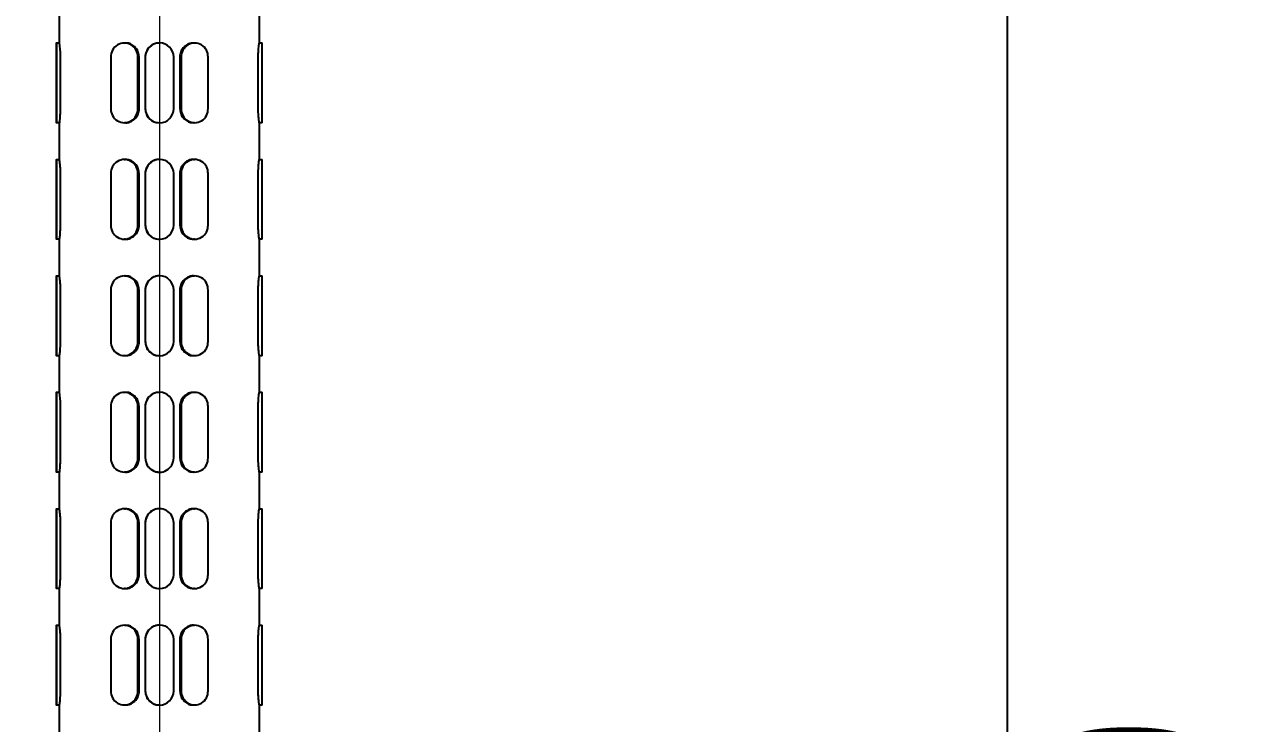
# Model space of a CAD drawing. Extents: x 0 to 951, y -2 to 427.
# Drawn here: x 182.47 to 209.47, y 171.06 to 186.36 of the extents above; entities that cross this region are included whole.
import ezdxf

# ---------------------------------------------------------------- set-up
doc = ezdxf.new("R2010")
doc.units = 0
doc.header["$LTSCALE"] = 23.1
doc.header["$MEASUREMENT"] = 0
doc.linetypes.add('CENTERX2', pattern=[20.32, 12.7, -2.54, 2.54, -2.54])
doc.layers.get('0').update_dxf_attribs({"linetype": 'CONTINUOUS'})
doc.layers.get('Defpoints').update_dxf_attribs({"linetype": 'CONTINUOUS'})
doc.layers.add('10', color=7, linetype='CONTINUOUS')
doc.styles.add('SLDTEXTSTYLE0', font='hyswlongfangsong.ttf')
doc.dimstyles.new('SLDDIMSTYLE0', dxfattribs={"dimtxt": 3.5, "dimasz": 4.08, "dimexe": 0, "dimexo": 0.0625, "dimgap": 0.875, "dimtad": 2, "dimdec": 0, "dimlfac": 5, "dimrnd": 1e-09, "dimzin": 12, "dimdsep": 46, "dimtxsty": 'SLDTEXTSTYLE0', "dimsah": 1, "dimcen": 0.09, "dimadec": 0, "dimazin": 3, "dimtfac": 1, "dimtdec": 0, "dimtofl": 0, "dimtmove": 0, "dimatfit": 3, "dimfxl": 1, "dimfrac": 2, "dimtolj": 1, "dimtzin": 12, "dimarcsym": 0})

# ---------------------------------------------------------------- blocks, each defined once
blk = doc.blocks.new('*D38')
at = {"layer": '10', "color": 0, "lineweight": -2}
for p, q in [((183.3, 226.61), (204.004, 226.61)), ((204.004, 117.19), (204.004, 222.53)), ((182.537, 113.11), (204.004, 113.11))]:
    blk.add_line(p, q, dxfattribs=at)
at = {"layer": '10', "color": 0}
for points in [[(204.684, 222.53), (203.324, 222.53), (204.004, 226.61)], [(203.324, 117.19), (204.684, 117.19), (204.004, 113.11)]]:
    blk.add_solid(points, dxfattribs=at)
at = {"layer": 'Defpoints', "color": 0}
for p in [(183.237, 226.61), (204.004, 226.61), (182.475, 113.11)]:
    blk.add_point(p, dxfattribs=at)
at = {"layer": '10', "color": 0, "insert": (204.879, 168.486), "char_height": 3.5, "attachment_point": 2, "rotation": 90, "style": 'SLDTEXTSTYLE0'}
blk.add_mtext('\\A1;900', dxfattribs=at)

msp = doc.modelspace()

# ---------------------------------------------------------------- linework, layer by layer
at = {"color": 7, "linetype": 'Continuous', "lineweight": 25}
for p, q in [((183.237, 185.957), (183.237, 186.765)), ((187.612, 186.764), (187.612, 185.956)), ((183.175, 185.96), (183.238, 185.96)), ((184.658, 185.96), (184.68, 185.96)), ((185.428, 185.96), (185.428, 185.96)), ((186.176, 185.96), (186.197, 185.96)), ((187.612, 185.96), (187.675, 185.96)), ((183.174, 185.648), (183.174, 184.523)), ((183.175, 184.523), (183.175, 185.648)), ((183.26, 184.523), (183.26, 185.648)), ((184.364, 185.648), (184.364, 184.523)), ((184.952, 184.523), (184.952, 185.648)), ((184.981, 184.523), (184.981, 185.648)), ((185.115, 185.648), (185.115, 184.523)), ((185.116, 185.648), (185.116, 184.523)), ((185.741, 184.523), (185.741, 185.648)), ((185.875, 185.648), (185.875, 184.523)), ((185.904, 185.648), (185.904, 184.523)), ((186.491, 184.523), (186.491, 185.648)), ((187.59, 184.523), (187.59, 185.648)), ((187.675, 184.523), (187.675, 185.648)), ((183.238, 184.21), (183.175, 184.21)), ((183.237, 183.407), (183.237, 184.215)), ((184.68, 184.21), (184.658, 184.21)), ((185.428, 184.21), (185.428, 184.21)), ((186.197, 184.21), (186.176, 184.21)), ((187.612, 184.214), (187.612, 183.406)), ((187.675, 184.21), (187.612, 184.21)), ((183.175, 183.41), (183.238, 183.41)), ((184.658, 183.41), (184.68, 183.41)), ((185.428, 183.41), (185.428, 183.41)), ((186.176, 183.41), (186.197, 183.41)), ((187.612, 183.41), (187.675, 183.41)), ((183.174, 183.098), (183.174, 181.973)), ((183.175, 181.973), (183.175, 183.098)), ((183.26, 181.973), (183.26, 183.098)), ((184.364, 183.098), (184.364, 181.973)), ((184.952, 181.973), (184.952, 183.098)), ((184.981, 181.973), (184.981, 183.098)), ((185.115, 183.098), (185.115, 181.973)), ((185.116, 183.098), (185.116, 181.973)), ((185.741, 181.973), (185.741, 183.098)), ((185.875, 183.098), (185.875, 181.973)), ((185.904, 183.098), (185.904, 181.973)), ((186.491, 181.973), (186.491, 183.098)), ((187.59, 181.973), (187.59, 183.098)), ((187.675, 181.973), (187.675, 183.098)), ((183.238, 181.66), (183.175, 181.66)), ((183.237, 180.857), (183.237, 181.665)), ((184.68, 181.66), (184.658, 181.66)), ((185.428, 181.66), (185.428, 181.66)), ((186.197, 181.66), (186.176, 181.66)), ((187.612, 181.664), (187.612, 180.856)), ((187.675, 181.66), (187.612, 181.66)), ((183.175, 180.86), (183.238, 180.86)), ((184.658, 180.86), (184.68, 180.86)), ((185.428, 180.86), (185.428, 180.86)), ((186.176, 180.86), (186.197, 180.86)), ((187.612, 180.86), (187.675, 180.86)), ((183.174, 180.548), (183.174, 179.423)), ((183.175, 179.423), (183.175, 180.548)), ((183.26, 179.423), (183.26, 180.548)), ((184.364, 180.548), (184.364, 179.423)), ((184.952, 179.423), (184.952, 180.548)), ((184.981, 179.423), (184.981, 180.548)), ((185.115, 180.548), (185.115, 179.423)), ((185.116, 180.548), (185.116, 179.423)), ((185.741, 179.423), (185.741, 180.548)), ((185.875, 180.548), (185.875, 179.423)), ((185.904, 180.548), (185.904, 179.423)), ((186.491, 179.423), (186.491, 180.548)), ((187.59, 179.423), (187.59, 180.548)), ((187.675, 179.423), (187.675, 180.548)), ((183.238, 179.11), (183.175, 179.11)), ((183.237, 178.307), (183.237, 179.115)), ((184.68, 179.11), (184.658, 179.11)), ((185.428, 179.11), (185.428, 179.11)), ((186.197, 179.11), (186.176, 179.11)), ((187.612, 179.114), (187.612, 178.306)), ((187.675, 179.11), (187.612, 179.11)), ((183.175, 178.31), (183.238, 178.31)), ((184.658, 178.31), (184.68, 178.31)), ((185.428, 178.31), (185.428, 178.31)), ((186.176, 178.31), (186.197, 178.31)), ((187.612, 178.31), (187.675, 178.31)), ((183.174, 177.998), (183.174, 176.873)), ((183.175, 176.873), (183.175, 177.998)), ((183.26, 176.873), (183.26, 177.998)), ((184.364, 177.998), (184.364, 176.873)), ((184.952, 176.873), (184.952, 177.998)), ((184.981, 176.873), (184.981, 177.998)), ((185.115, 177.998), (185.115, 176.873)), ((185.116, 177.998), (185.116, 176.873)), ((185.741, 176.873), (185.741, 177.998)), ((185.875, 177.998), (185.875, 176.873)), ((185.904, 177.998), (185.904, 176.873)), ((186.491, 176.873), (186.491, 177.998)), ((187.59, 176.873), (187.59, 177.998)), ((187.675, 176.873), (187.675, 177.998)), ((183.238, 176.56), (183.175, 176.56)), ((183.237, 175.757), (183.237, 176.565)), ((184.68, 176.56), (184.658, 176.56)), ((185.428, 176.56), (185.428, 176.56)), ((186.197, 176.56), (186.176, 176.56)), ((187.612, 176.564), (187.612, 175.756)), ((187.675, 176.56), (187.612, 176.56)), ((183.175, 175.76), (183.238, 175.76)), ((184.658, 175.76), (184.68, 175.76)), ((185.428, 175.76), (185.428, 175.76)), ((186.176, 175.76), (186.197, 175.76)), ((187.612, 175.76), (187.675, 175.76)), ((183.174, 175.448), (183.174, 174.323)), ((183.175, 174.323), (183.175, 175.448)), ((183.26, 174.323), (183.26, 175.448)), ((184.364, 175.448), (184.364, 174.323)), ((184.952, 174.323), (184.952, 175.448)), ((184.981, 174.323), (184.981, 175.448)), ((185.115, 175.448), (185.115, 174.323)), ((185.116, 175.448), (185.116, 174.323)), ((185.741, 174.323), (185.741, 175.448)), ((185.875, 175.448), (185.875, 174.323)), ((185.904, 175.448), (185.904, 174.323)), ((186.491, 174.323), (186.491, 175.448)), ((187.59, 174.323), (187.59, 175.448)), ((187.675, 174.323), (187.675, 175.448)), ((183.238, 174.01), (183.175, 174.01)), ((183.237, 173.207), (183.237, 174.015)), ((184.68, 174.01), (184.658, 174.01)), ((185.428, 174.01), (185.428, 174.01)), ((186.197, 174.01), (186.176, 174.01)), ((187.612, 174.014), (187.612, 173.206)), ((187.675, 174.01), (187.612, 174.01)), ((183.175, 173.21), (183.238, 173.21)), ((184.658, 173.21), (184.68, 173.21)), ((185.428, 173.21), (185.428, 173.21)), ((186.176, 173.21), (186.197, 173.21)), ((187.612, 173.21), (187.675, 173.21)), ((183.174, 172.898), (183.174, 171.773)), ((183.175, 171.773), (183.175, 172.898)), ((183.26, 171.773), (183.26, 172.898)), ((184.364, 172.898), (184.364, 171.773)), ((184.952, 171.773), (184.952, 172.898)), ((184.981, 171.773), (184.981, 172.898)), ((185.115, 172.898), (185.115, 171.773)), ((185.116, 172.898), (185.116, 171.773)), ((185.741, 171.773), (185.741, 172.898)), ((185.875, 172.898), (185.875, 171.773)), ((185.904, 172.898), (185.904, 171.773)), ((186.491, 171.773), (186.491, 172.898)), ((187.59, 171.773), (187.59, 172.898)), ((187.675, 171.773), (187.675, 172.898)), ((183.238, 171.46), (183.175, 171.46)), ((183.237, 170.657), (183.237, 171.465)), ((184.68, 171.46), (184.658, 171.46)), ((185.428, 171.46), (185.428, 171.46)), ((186.197, 171.46), (186.176, 171.46)), ((187.612, 171.464), (187.612, 170.656)), ((187.675, 171.46), (187.612, 171.46))]:
    msp.add_line(p, q, dxfattribs=at)
at = {"color": 7, "linetype": 'Continuous', "lineweight": 25, "flags": 128}
for points in [[(183.175, 185.648), (183.175, 185.768), (183.175, 185.869), (183.175, 185.937), (183.175, 185.96), (183.175, 185.937), (183.174, 185.869), (183.174, 185.768), (183.174, 185.648)], [(183.174, 184.523), (183.174, 184.403), (183.174, 184.302), (183.175, 184.234), (183.175, 184.21), (183.175, 184.234), (183.175, 184.302), (183.175, 184.403), (183.175, 184.523)], [(183.175, 183.098), (183.175, 183.218), (183.175, 183.319), (183.175, 183.387), (183.175, 183.41), (183.175, 183.387), (183.174, 183.319), (183.174, 183.218), (183.174, 183.098)], [(183.174, 181.973), (183.174, 181.853), (183.174, 181.752), (183.175, 181.684), (183.175, 181.66), (183.175, 181.684), (183.175, 181.752), (183.175, 181.853), (183.175, 181.973)], [(183.175, 180.548), (183.175, 180.668), (183.175, 180.769), (183.175, 180.837), (183.175, 180.86), (183.175, 180.837), (183.174, 180.769), (183.174, 180.668), (183.174, 180.548)], [(183.174, 179.423), (183.174, 179.303), (183.174, 179.202), (183.175, 179.134), (183.175, 179.11), (183.175, 179.134), (183.175, 179.202), (183.175, 179.303), (183.175, 179.423)], [(183.175, 177.998), (183.175, 178.118), (183.175, 178.219), (183.175, 178.287), (183.175, 178.31), (183.175, 178.287), (183.174, 178.219), (183.174, 178.118), (183.174, 177.998)], [(183.174, 176.873), (183.174, 176.753), (183.174, 176.652), (183.175, 176.584), (183.175, 176.56), (183.175, 176.584), (183.175, 176.652), (183.175, 176.753), (183.175, 176.873)], [(183.175, 175.448), (183.175, 175.568), (183.175, 175.669), (183.175, 175.737), (183.175, 175.76), (183.175, 175.737), (183.174, 175.669), (183.174, 175.568), (183.174, 175.448)], [(183.174, 174.323), (183.174, 174.203), (183.174, 174.102), (183.175, 174.034), (183.175, 174.01), (183.175, 174.034), (183.175, 174.102), (183.175, 174.203), (183.175, 174.323)], [(183.175, 172.898), (183.175, 173.018), (183.175, 173.119), (183.175, 173.187), (183.175, 173.21), (183.175, 173.187), (183.174, 173.119), (183.174, 173.018), (183.174, 172.898)], [(183.174, 171.773), (183.174, 171.653), (183.174, 171.552), (183.175, 171.484), (183.175, 171.46), (183.175, 171.484), (183.175, 171.552), (183.175, 171.653), (183.175, 171.773)]]:
    msp.add_lwpolyline(points, dxfattribs=at)
at = {"color": 7, "linetype": 'Continuous', "lineweight": 25}
for centre, radius, start, end in [((184.658, 185.663), 0.294, 357.1567, 182.8433), ((185.428, 185.648), 0.312, 0.0002, 179.9998), ((186.197, 185.663), 0.294, 357.1087, 182.8913), ((133.086, 185.726), 54.589, 359.9181, 0.2461), ((184.658, 184.508), 0.294, 177.1567, 2.8433), ((185.428, 184.523), 0.312, 180.0002, 359.9998), ((186.197, 184.508), 0.294, 177.1087, 2.8913), ((133.086, 184.445), 54.589, 359.7539, 0.0819), ((184.658, 183.113), 0.294, 357.1567, 182.8433), ((185.428, 183.098), 0.312, 0.0002, 179.9998), ((186.197, 183.113), 0.294, 357.1087, 182.8913), ((133.086, 183.176), 54.589, 359.9181, 0.2461), ((184.658, 181.958), 0.294, 177.1567, 2.8433), ((185.428, 181.973), 0.312, 180.0002, 359.9998), ((186.197, 181.958), 0.294, 177.1087, 2.8913), ((133.086, 181.895), 54.589, 359.7539, 0.0819), ((184.658, 180.563), 0.294, 357.1567, 182.8433), ((185.428, 180.548), 0.312, 0.0002, 179.9998), ((186.197, 180.563), 0.294, 357.1087, 182.8913), ((133.084, 180.626), 54.591, 359.9181, 0.2461), ((184.658, 179.408), 0.294, 177.1567, 2.8433), ((185.428, 179.423), 0.312, 180.0002, 359.9998), ((186.197, 179.408), 0.294, 177.1087, 2.8913), ((133.086, 179.345), 54.589, 359.7539, 0.0819), ((184.658, 178.013), 0.294, 357.1567, 182.8433), ((185.428, 177.998), 0.312, 0.0002, 179.9998), ((186.197, 178.013), 0.294, 357.1087, 182.8913), ((133.086, 178.076), 54.589, 359.9181, 0.2461), ((184.658, 176.858), 0.294, 177.1562, 2.8438), ((185.428, 176.873), 0.312, 179.9997, 0.0003), ((186.197, 176.858), 0.294, 177.1082, 2.8918), ((133.088, 176.795), 54.587, 359.7539, 0.0819), ((185.428, 175.448), 0.312, 359.9997, 180.0003), ((133.088, 175.526), 54.587, 359.9181, 0.2461), ((184.658, 175.463), 0.294, 357.1562, 182.8438), ((186.197, 175.463), 0.294, 357.1082, 182.8918), ((184.658, 174.308), 0.294, 177.1567, 2.8433), ((185.428, 174.323), 0.312, 180.0002, 359.9998), ((186.197, 174.308), 0.294, 177.1087, 2.8913), ((133.085, 174.245), 54.59, 359.7539, 0.0819), ((184.658, 172.913), 0.294, 357.1567, 182.8433), ((185.428, 172.898), 0.312, 0.0002, 179.9998), ((186.197, 172.913), 0.294, 357.1087, 182.8913), ((133.087, 172.976), 54.588, 359.9181, 0.2461), ((184.658, 171.758), 0.294, 177.1567, 2.8433), ((185.428, 171.773), 0.312, 180.0002, 359.9998), ((186.197, 171.758), 0.294, 177.1087, 2.8913), ((133.087, 171.695), 54.588, 359.7539, 0.0819)]:
    msp.add_arc(centre, radius, start, end, dxfattribs=at)
for points, knots in [([(183.26, 185.648), (183.26, 185.683), (183.259, 185.753), (183.251, 185.846), (183.244, 185.916), (183.238, 185.957), (183.238, 185.957), (183.238, 185.957)], [0, 0, 0, 0, 0.211987, 0.423911, 0.637211, 0.851417, 1, 1, 1, 1]), ([(184.981, 185.648), (184.978, 185.683), (184.971, 185.753), (184.918, 185.846), (184.842, 185.916), (184.757, 185.957), (184.702, 185.957), (184.68, 185.957)], [0, 0, 0, 0, 0.213251, 0.426439, 0.64101, 0.856495, 1, 1, 1, 1]), ([(185.428, 185.957), (185.416, 185.958), (185.37, 185.962), (185.291, 185.934), (185.204, 185.875), (185.142, 185.787), (185.117, 185.707), (185.116, 185.66), (185.115, 185.648)], [0, 0, 0, 0, 0.070496, 0.282948, 0.496152, 0.711248, 0.926475, 1, 1, 1, 1]), ([(186.175, 185.957), (186.165, 185.958), (186.122, 185.962), (186.046, 185.934), (185.962, 185.875), (185.901, 185.787), (185.877, 185.707), (185.875, 185.66), (185.875, 185.648)], [0, 0, 0, 0, 0.070496, 0.282948, 0.496152, 0.711248, 0.926475, 1, 1, 1, 1]), ([(187.59, 185.648), (187.591, 185.683), (187.592, 185.753), (187.599, 185.846), (187.606, 185.916), (187.612, 185.956), (187.612, 185.956), (187.612, 185.956)], [0, 0, 0, 0, 0.214723, 0.429384, 0.645437, 0.862409, 1, 1, 1, 1]), ([(183.238, 184.215), (183.238, 184.213), (183.237, 184.209), (183.241, 184.237), (183.249, 184.296), (183.256, 184.383), (183.26, 184.464), (183.26, 184.511), (183.26, 184.523)], [0, 0, 0, 0, 0.076828, 0.287833, 0.499585, 0.713229, 0.926976, 1, 1, 1, 1]), ([(184.68, 184.214), (184.691, 184.213), (184.734, 184.209), (184.81, 184.237), (184.894, 184.296), (184.955, 184.383), (184.979, 184.464), (184.981, 184.511), (184.981, 184.523)], [0, 0, 0, 0, 0.070496, 0.282948, 0.496153, 0.711262, 0.926475, 1, 1, 1, 1]), ([(185.115, 184.523), (185.119, 184.488), (185.126, 184.418), (185.179, 184.325), (185.258, 184.255), (185.346, 184.214), (185.405, 184.214), (185.428, 184.214)], [0, 0, 0, 0, 0.213251, 0.426439, 0.64101, 0.856494, 1, 1, 1, 1]), ([(185.875, 184.523), (185.878, 184.488), (185.885, 184.418), (185.937, 184.325), (186.014, 184.255), (186.098, 184.214), (186.154, 184.214), (186.176, 184.214)], [0, 0, 0, 0, 0.213251, 0.426439, 0.641011, 0.856494, 1, 1, 1, 1]), ([(187.612, 184.214), (187.612, 184.213), (187.613, 184.209), (187.609, 184.237), (187.602, 184.296), (187.594, 184.383), (187.591, 184.464), (187.59, 184.511), (187.59, 184.523)], [0, 0, 0, 0, 0.064921, 0.278647, 0.493131, 0.70953, 0.926034, 1, 1, 1, 1]), ([(183.26, 183.098), (183.26, 183.133), (183.259, 183.203), (183.251, 183.296), (183.244, 183.366), (183.238, 183.407), (183.238, 183.407), (183.238, 183.407)], [0, 0, 0, 0, 0.211987, 0.423911, 0.637211, 0.851417, 1, 1, 1, 1]), ([(184.981, 183.098), (184.978, 183.133), (184.971, 183.203), (184.918, 183.296), (184.842, 183.366), (184.757, 183.407), (184.702, 183.407), (184.68, 183.407)], [0, 0, 0, 0, 0.213251, 0.426439, 0.64101, 0.856495, 1, 1, 1, 1]), ([(185.428, 183.407), (185.416, 183.408), (185.37, 183.412), (185.291, 183.384), (185.204, 183.325), (185.142, 183.237), (185.117, 183.157), (185.116, 183.11), (185.115, 183.098)], [0, 0, 0, 0, 0.070496, 0.282948, 0.496153, 0.711262, 0.926475, 1, 1, 1, 1]), ([(186.175, 183.407), (186.165, 183.408), (186.122, 183.412), (186.046, 183.384), (185.962, 183.325), (185.901, 183.237), (185.877, 183.157), (185.875, 183.11), (185.875, 183.098)], [0, 0, 0, 0, 0.070496, 0.282949, 0.496153, 0.711262, 0.926475, 1, 1, 1, 1]), ([(187.59, 183.098), (187.591, 183.133), (187.592, 183.203), (187.599, 183.296), (187.606, 183.366), (187.612, 183.406), (187.612, 183.406), (187.612, 183.406)], [0, 0, 0, 0, 0.214723, 0.429384, 0.645437, 0.862409, 1, 1, 1, 1]), ([(183.238, 181.665), (183.238, 181.663), (183.237, 181.659), (183.241, 181.687), (183.249, 181.746), (183.256, 181.833), (183.26, 181.914), (183.26, 181.961), (183.26, 181.973)], [0, 0, 0, 0, 0.076828, 0.287832, 0.499584, 0.713215, 0.926976, 1, 1, 1, 1]), ([(184.68, 181.664), (184.691, 181.663), (184.734, 181.659), (184.81, 181.687), (184.894, 181.746), (184.955, 181.833), (184.979, 181.914), (184.981, 181.961), (184.981, 181.973)], [0, 0, 0, 0, 0.070496, 0.282948, 0.496152, 0.711248, 0.926475, 1, 1, 1, 1]), ([(185.115, 181.973), (185.119, 181.938), (185.126, 181.868), (185.179, 181.775), (185.258, 181.705), (185.346, 181.664), (185.405, 181.664), (185.428, 181.664)], [0, 0, 0, 0, 0.21325, 0.426451, 0.641012, 0.856494, 1, 1, 1, 1]), ([(185.875, 181.973), (185.878, 181.938), (185.885, 181.868), (185.937, 181.775), (186.014, 181.705), (186.098, 181.664), (186.154, 181.664), (186.176, 181.664)], [0, 0, 0, 0, 0.21325, 0.426451, 0.641012, 0.856494, 1, 1, 1, 1]), ([(187.612, 181.664), (187.612, 181.663), (187.613, 181.659), (187.609, 181.687), (187.602, 181.746), (187.594, 181.833), (187.591, 181.914), (187.59, 181.961), (187.59, 181.973)], [0, 0, 0, 0, 0.06492, 0.278647, 0.49313, 0.709516, 0.926034, 1, 1, 1, 1]), ([(183.26, 180.548), (183.26, 180.583), (183.259, 180.653), (183.251, 180.746), (183.244, 180.816), (183.238, 180.857), (183.238, 180.857), (183.238, 180.857)], [0, 0, 0, 0, 0.211972, 0.42391, 0.63721, 0.851417, 1, 1, 1, 1]), ([(184.981, 180.548), (184.978, 180.583), (184.971, 180.653), (184.918, 180.746), (184.842, 180.816), (184.757, 180.857), (184.702, 180.857), (184.68, 180.857)], [0, 0, 0, 0, 0.213236, 0.426438, 0.64101, 0.856495, 1, 1, 1, 1]), ([(185.428, 180.857), (185.416, 180.858), (185.37, 180.862), (185.291, 180.834), (185.204, 180.775), (185.142, 180.687), (185.117, 180.607), (185.116, 180.56), (185.115, 180.548)], [0, 0, 0, 0, 0.070497, 0.28295, 0.496164, 0.711261, 0.926475, 1, 1, 1, 1]), ([(186.175, 180.857), (186.165, 180.858), (186.122, 180.862), (186.046, 180.834), (185.962, 180.775), (185.901, 180.687), (185.877, 180.607), (185.875, 180.56), (185.875, 180.548)], [0, 0, 0, 0, 0.070497, 0.28295, 0.496164, 0.711261, 0.926475, 1, 1, 1, 1]), ([(187.59, 180.548), (187.591, 180.583), (187.592, 180.653), (187.599, 180.746), (187.606, 180.816), (187.612, 180.856), (187.612, 180.856), (187.612, 180.856)], [0, 0, 0, 0, 0.2147086, 0.4293828, 0.6454365, 0.8624089, 1, 1, 1, 1]), ([(183.238, 179.115), (183.238, 179.113), (183.237, 179.109), (183.241, 179.137), (183.249, 179.196), (183.256, 179.283), (183.26, 179.364), (183.26, 179.411), (183.26, 179.423)], [0, 0, 0, 0, 0.076828, 0.287833, 0.499585, 0.713222, 0.926976, 1, 1, 1, 1]), ([(184.68, 179.114), (184.691, 179.113), (184.734, 179.109), (184.81, 179.137), (184.894, 179.196), (184.955, 179.283), (184.979, 179.364), (184.981, 179.411), (184.981, 179.423)], [0, 0, 0, 0, 0.070496, 0.282948, 0.496153, 0.711255, 0.926475, 1, 1, 1, 1]), ([(185.115, 179.423), (185.119, 179.388), (185.126, 179.318), (185.179, 179.225), (185.258, 179.155), (185.346, 179.114), (185.405, 179.114), (185.428, 179.114)], [0, 0, 0, 0, 0.21325, 0.426445, 0.641011, 0.856494, 1, 1, 1, 1]), ([(185.875, 179.423), (185.878, 179.388), (185.885, 179.318), (185.937, 179.225), (186.014, 179.155), (186.098, 179.114), (186.154, 179.114), (186.176, 179.114)], [0, 0, 0, 0, 0.21325, 0.426445, 0.641011, 0.856494, 1, 1, 1, 1]), ([(187.612, 179.114), (187.612, 179.113), (187.613, 179.109), (187.609, 179.137), (187.602, 179.196), (187.594, 179.283), (187.591, 179.364), (187.59, 179.411), (187.59, 179.423)], [0, 0, 0, 0, 0.064921, 0.278647, 0.49313, 0.709523, 0.926034, 1, 1, 1, 1]), ([(183.26, 177.998), (183.26, 178.033), (183.259, 178.103), (183.251, 178.196), (183.244, 178.266), (183.238, 178.307), (183.238, 178.307), (183.238, 178.307)], [0, 0, 0, 0, 0.211986, 0.423917, 0.637211, 0.851417, 1, 1, 1, 1]), ([(184.981, 177.998), (184.978, 178.033), (184.971, 178.103), (184.918, 178.196), (184.842, 178.266), (184.757, 178.307), (184.702, 178.307), (184.68, 178.307)], [0, 0, 0, 0, 0.213251, 0.426445, 0.641011, 0.856495, 1, 1, 1, 1]), ([(185.428, 178.307), (185.416, 178.308), (185.37, 178.312), (185.291, 178.284), (185.204, 178.225), (185.142, 178.137), (185.117, 178.057), (185.116, 178.01), (185.115, 177.998)], [0, 0, 0, 0, 0.070496, 0.282948, 0.496153, 0.711255, 0.926475, 1, 1, 1, 1]), ([(186.175, 178.307), (186.165, 178.308), (186.122, 178.312), (186.046, 178.284), (185.962, 178.225), (185.901, 178.137), (185.877, 178.057), (185.875, 178.01), (185.875, 177.998)], [0, 0, 0, 0, 0.070496, 0.282949, 0.496153, 0.711255, 0.926475, 1, 1, 1, 1]), ([(187.59, 177.998), (187.591, 178.033), (187.592, 178.103), (187.599, 178.196), (187.606, 178.266), (187.612, 178.306), (187.612, 178.306), (187.612, 178.306)], [0, 0, 0, 0, 0.214723, 0.42939, 0.645438, 0.862409, 1, 1, 1, 1]), ([(183.238, 176.565), (183.238, 176.563), (183.237, 176.559), (183.241, 176.587), (183.249, 176.646), (183.256, 176.733), (183.26, 176.814), (183.26, 176.861), (183.26, 176.873)], [0, 0, 0, 0, 0.076828, 0.287834, 0.499586, 0.713222, 0.926976, 1, 1, 1, 1]), ([(184.68, 176.564), (184.691, 176.563), (184.734, 176.559), (184.81, 176.587), (184.894, 176.646), (184.955, 176.733), (184.979, 176.814), (184.981, 176.861), (184.981, 176.873)], [0, 0, 0, 0, 0.070496, 0.28295, 0.496154, 0.711255, 0.926475, 1, 1, 1, 1]), ([(185.115, 176.873), (185.119, 176.838), (185.126, 176.768), (185.179, 176.675), (185.258, 176.605), (185.346, 176.564), (185.405, 176.564), (185.428, 176.564)], [0, 0, 0, 0, 0.213249, 0.426443, 0.641013, 0.856495, 1, 1, 1, 1]), ([(185.875, 176.873), (185.878, 176.838), (185.885, 176.768), (185.937, 176.675), (186.014, 176.605), (186.098, 176.564), (186.154, 176.564), (186.176, 176.564)], [0, 0, 0, 0, 0.213249, 0.426443, 0.641013, 0.856495, 1, 1, 1, 1]), ([(187.612, 176.564), (187.612, 176.563), (187.613, 176.559), (187.609, 176.587), (187.602, 176.646), (187.594, 176.733), (187.591, 176.814), (187.59, 176.861), (187.59, 176.873)], [0, 0, 0, 0, 0.064921, 0.278649, 0.493132, 0.709524, 0.926034, 1, 1, 1, 1]), ([(183.26, 175.448), (183.26, 175.483), (183.259, 175.553), (183.251, 175.646), (183.244, 175.716), (183.238, 175.757), (183.238, 175.757), (183.238, 175.757)], [0, 0, 0, 0, 0.211985, 0.423915, 0.637213, 0.851418, 1, 1, 1, 1]), ([(184.981, 175.448), (184.978, 175.483), (184.971, 175.553), (184.918, 175.646), (184.842, 175.716), (184.757, 175.757), (184.702, 175.757), (184.68, 175.757)], [0, 0, 0, 0, 0.213249, 0.426443, 0.641013, 0.856496, 1, 1, 1, 1]), ([(185.428, 175.757), (185.416, 175.758), (185.37, 175.762), (185.291, 175.734), (185.204, 175.675), (185.142, 175.587), (185.117, 175.507), (185.116, 175.46), (185.115, 175.448)], [0, 0, 0, 0, 0.070496, 0.28295, 0.496154, 0.711255, 0.926475, 1, 1, 1, 1]), ([(186.175, 175.757), (186.165, 175.758), (186.122, 175.762), (186.046, 175.734), (185.962, 175.675), (185.901, 175.587), (185.877, 175.507), (185.875, 175.46), (185.875, 175.448)], [0, 0, 0, 0, 0.070496, 0.28295, 0.496154, 0.711256, 0.926475, 1, 1, 1, 1]), ([(187.59, 175.448), (187.591, 175.483), (187.592, 175.553), (187.599, 175.646), (187.606, 175.716), (187.612, 175.756), (187.612, 175.756), (187.612, 175.756)], [0, 0, 0, 0, 0.214722, 0.4293878, 0.6454398, 0.8624104, 1, 1, 1, 1]), ([(183.238, 174.015), (183.238, 174.013), (183.237, 174.009), (183.241, 174.037), (183.249, 174.096), (183.256, 174.183), (183.26, 174.264), (183.26, 174.311), (183.26, 174.323)], [0, 0, 0, 0, 0.076828, 0.287836, 0.499589, 0.713221, 0.926983, 1, 1, 1, 1]), ([(184.68, 174.014), (184.691, 174.013), (184.734, 174.009), (184.81, 174.037), (184.894, 174.096), (184.955, 174.183), (184.979, 174.264), (184.981, 174.311), (184.981, 174.323)], [0, 0, 0, 0, 0.070497, 0.282952, 0.496157, 0.711254, 0.926482, 1, 1, 1, 1]), ([(185.115, 174.323), (185.119, 174.288), (185.126, 174.218), (185.179, 174.125), (185.258, 174.055), (185.346, 174.014), (185.405, 174.014), (185.428, 174.014)], [0, 0, 0, 0, 0.213243, 0.426444, 0.641011, 0.856494, 1, 1, 1, 1]), ([(185.875, 174.323), (185.878, 174.288), (185.885, 174.218), (185.937, 174.125), (186.014, 174.055), (186.098, 174.014), (186.154, 174.014), (186.176, 174.014)], [0, 0, 0, 0, 0.213243, 0.426444, 0.641011, 0.856494, 1, 1, 1, 1]), ([(187.612, 174.014), (187.612, 174.013), (187.613, 174.009), (187.609, 174.037), (187.602, 174.096), (187.594, 174.183), (187.591, 174.264), (187.59, 174.311), (187.59, 174.323)], [0, 0, 0, 0, 0.064921, 0.27865, 0.493135, 0.709522, 0.926041, 1, 1, 1, 1]), ([(183.26, 172.898), (183.26, 172.933), (183.259, 173.003), (183.251, 173.096), (183.244, 173.166), (183.238, 173.207), (183.238, 173.207), (183.238, 173.207)], [0, 0, 0, 0, 0.211986, 0.423917, 0.637211, 0.851417, 1, 1, 1, 1]), ([(184.981, 172.898), (184.978, 172.933), (184.971, 173.003), (184.918, 173.096), (184.842, 173.166), (184.757, 173.207), (184.702, 173.207), (184.68, 173.207)], [0, 0, 0, 0, 0.213251, 0.426445, 0.641011, 0.856495, 1, 1, 1, 1]), ([(185.428, 173.207), (185.416, 173.208), (185.37, 173.212), (185.291, 173.184), (185.204, 173.125), (185.142, 173.037), (185.117, 172.957), (185.116, 172.91), (185.115, 172.898)], [0, 0, 0, 0, 0.070496, 0.28295, 0.496154, 0.711256, 0.926475, 1, 1, 1, 1]), ([(186.175, 173.207), (186.165, 173.208), (186.122, 173.212), (186.046, 173.184), (185.962, 173.125), (185.901, 173.037), (185.877, 172.957), (185.875, 172.91), (185.875, 172.898)], [0, 0, 0, 0, 0.070497, 0.28295, 0.496154, 0.711256, 0.926475, 1, 1, 1, 1]), ([(187.59, 172.898), (187.591, 172.933), (187.592, 173.003), (187.599, 173.096), (187.606, 173.166), (187.612, 173.206), (187.612, 173.206), (187.612, 173.206)], [0, 0, 0, 0, 0.214723, 0.42939, 0.645438, 0.862409, 1, 1, 1, 1]), ([(183.238, 171.465), (183.238, 171.463), (183.237, 171.459), (183.241, 171.487), (183.249, 171.546), (183.256, 171.633), (183.26, 171.714), (183.26, 171.761), (183.26, 171.773)], [0, 0, 0, 0, 0.076828, 0.287834, 0.499586, 0.713222, 0.926976, 1, 1, 1, 1]), ([(184.68, 171.464), (184.691, 171.463), (184.734, 171.459), (184.81, 171.487), (184.894, 171.546), (184.955, 171.633), (184.979, 171.714), (184.981, 171.761), (184.981, 171.773)], [0, 0, 0, 0, 0.070496, 0.28295, 0.496154, 0.711255, 0.926475, 1, 1, 1, 1]), ([(185.115, 171.773), (185.119, 171.738), (185.126, 171.668), (185.179, 171.575), (185.258, 171.505), (185.346, 171.464), (185.405, 171.464), (185.428, 171.464)], [0, 0, 0, 0, 0.21325, 0.426444, 0.641009, 0.856495, 1, 1, 1, 1]), ([(185.875, 171.773), (185.878, 171.738), (185.885, 171.668), (185.937, 171.575), (186.014, 171.505), (186.098, 171.464), (186.154, 171.464), (186.176, 171.464)], [0, 0, 0, 0, 0.21325, 0.426444, 0.64101, 0.856495, 1, 1, 1, 1]), ([(187.612, 171.464), (187.612, 171.463), (187.613, 171.459), (187.609, 171.487), (187.602, 171.546), (187.594, 171.633), (187.591, 171.714), (187.59, 171.761), (187.59, 171.773)], [0, 0, 0, 0, 0.064921, 0.278649, 0.493132, 0.709524, 0.926034, 1, 1, 1, 1])]:
    msp.add_open_spline(points, degree=3, knots=knots, dxfattribs=at)
at = {"layer": '10', "linetype": 'CENTERX2', "lineweight": 18}
msp.add_line((185.425, 206.923), (185.425, 116.063), dxfattribs=at)

# ---------------------------------------------------------------- dimensions: what is measured, and where the dimension line sits
at = {"layer": '10'}
dim = msp.add_linear_dim(base=(204.004, 226.61), p1=(182.475, 113.11), p2=(183.237, 226.61), angle=90, text='900', dimstyle='SLDDIMSTYLE0', dxfattribs=at)
dim.commit()
dim.dimension.update_dxf_attribs({"geometry": '*D38', "text_midpoint": (204.004, 168.486), "dimtype": 160})

doc.saveas('drawing.dxf')
